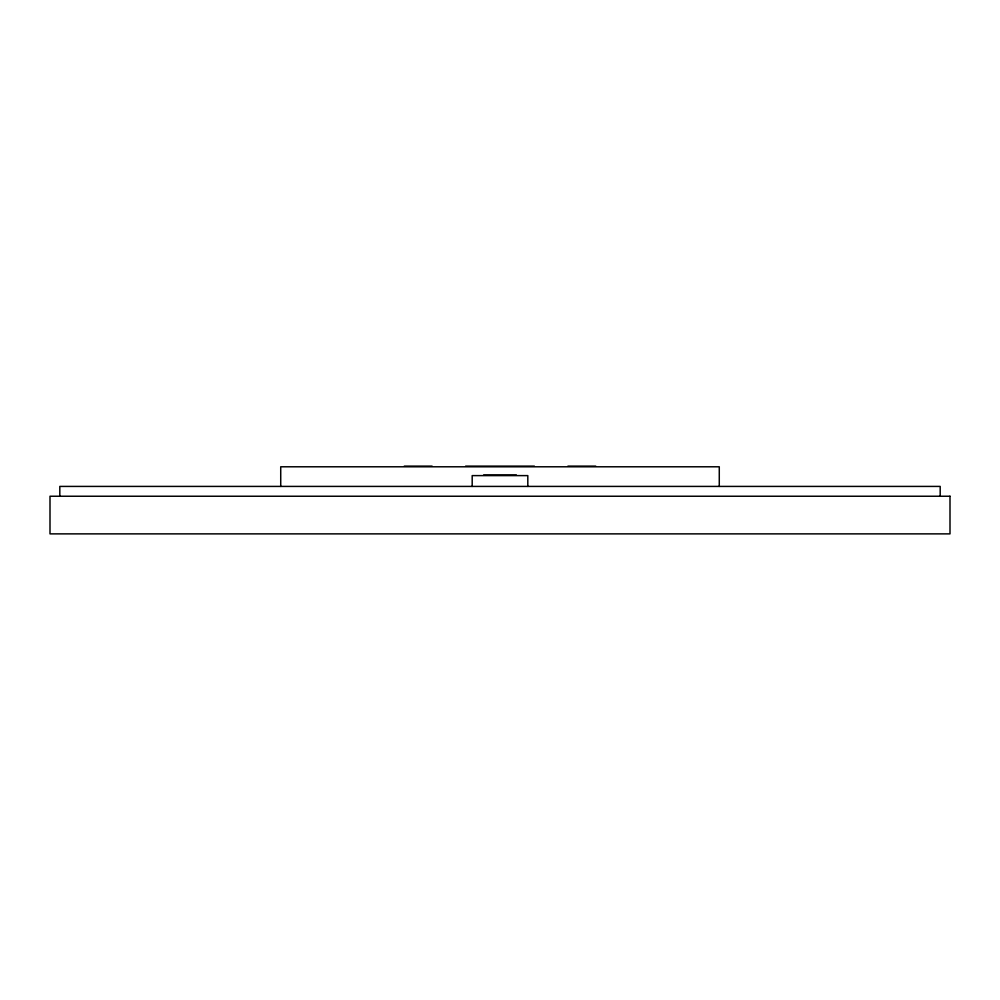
<?xml version="1.0" encoding="UTF-8"?>
<svg xmlns="http://www.w3.org/2000/svg" width="1000" height="1000" viewBox="0 0 1000 1000"><rect width="100%" height="100%" fill="white"/><g stroke="black" fill="none" stroke-linecap="round" stroke-linejoin="round"><path stroke-width="1.5" d="M404.275 466.125L432.088 466.125M465.637 466.125L534.362 466.125M567.913 466.125L595.725 466.125M483.638 474.963L516.362 474.963M940.188 496.238L940.188 486.413L59.812 486.413L59.812 496.238M719.275 486.413L719.275 466.788L280.725 466.788L280.725 486.413M527.812 486.413L527.812 475.613L472.188 475.613L472.188 486.413M950 496.238L50 496.238L50 533.875L950 533.875L950 496.238"/></g></svg>
